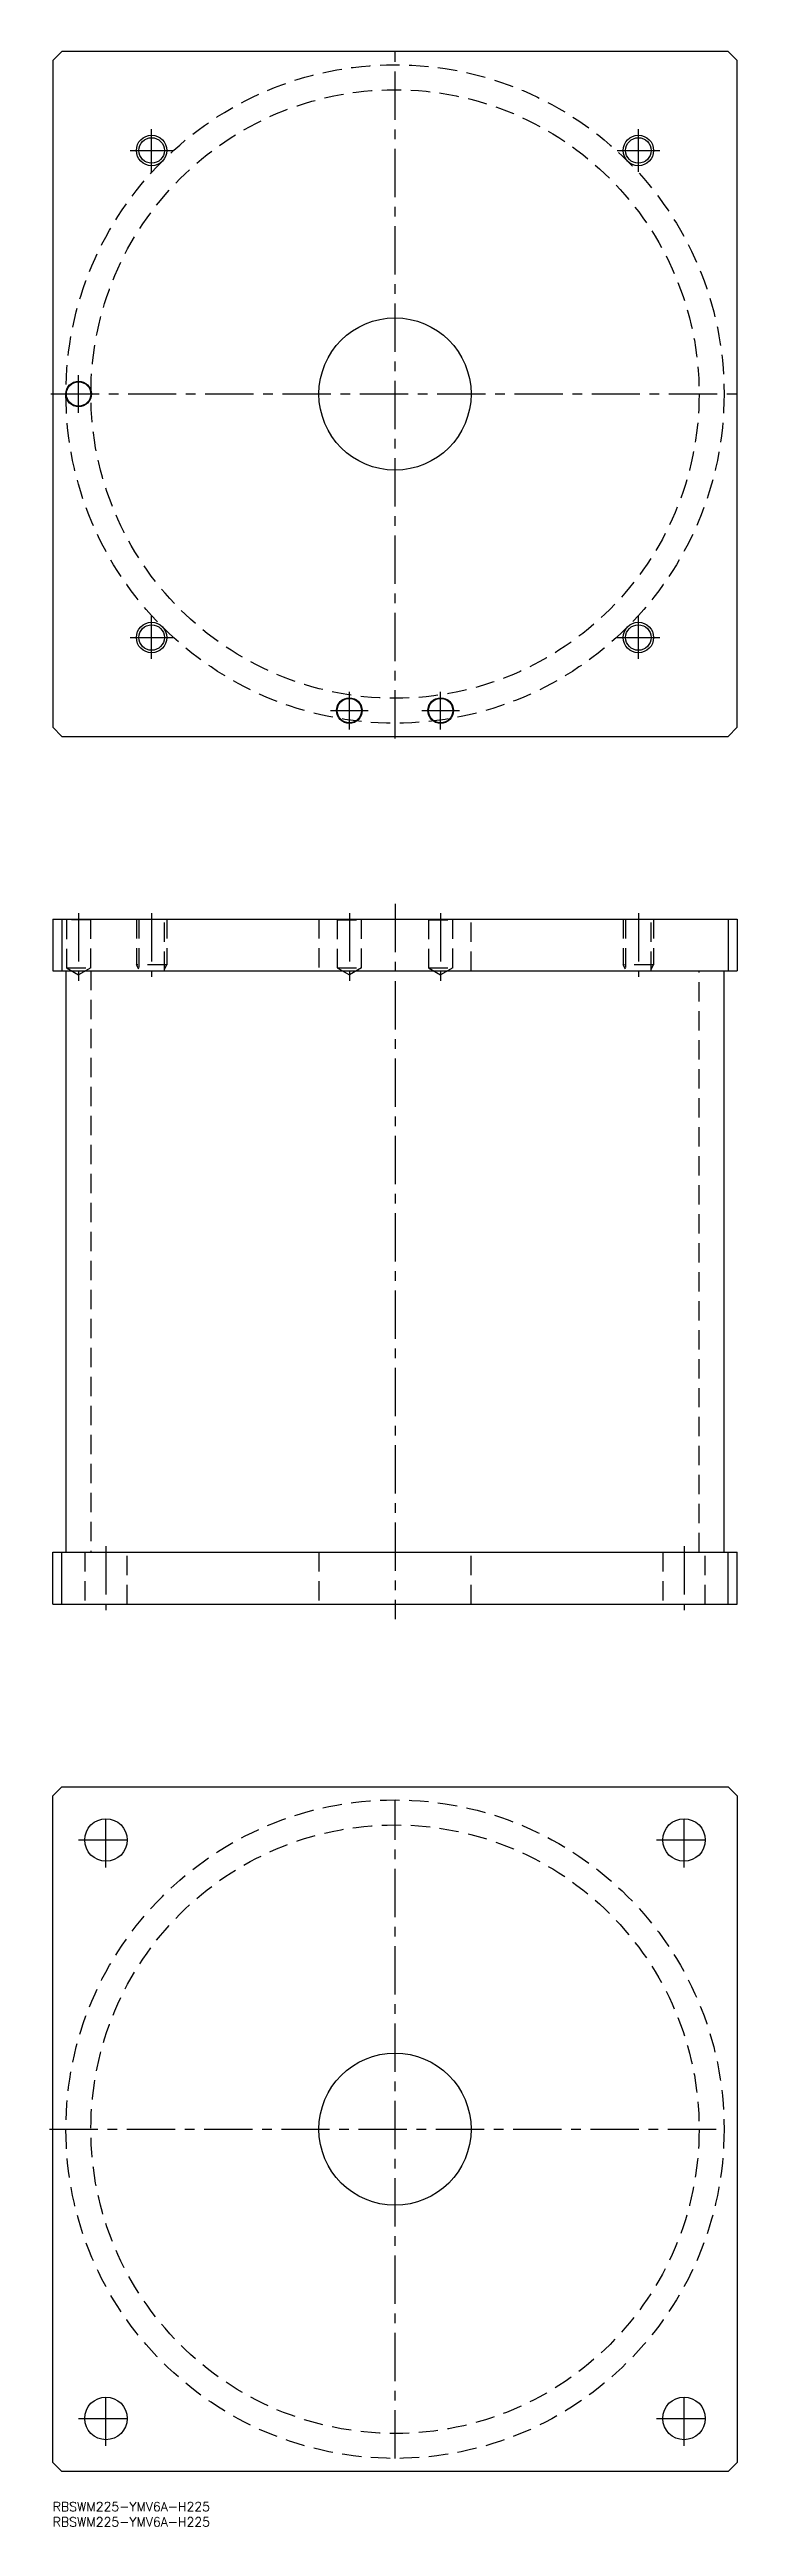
# Model space of a CAD drawing. Extents: x -1 to 226, y -8 to 806.
import ezdxf

# ---------------------------------------------------------------- set-up
doc = ezdxf.new("R2010")
doc.units = 0
doc.header["$LTSCALE"] = 0.5
doc.linetypes.add('CENTER', pattern=[50.8, 31.75, -6.35, 6.35, -6.35])
doc.linetypes.add('DASHED', pattern=[19.05, 12.7, -6.35])
for name, color, linetype in [('MSM_CENTER', 1, 'CENTER'), ('MSM_CONTINUOUS', 7, 'CONTINUOUS'), ('MSM_DASHED', 4, 'DASHED'), ('MSM_NARROW', 5, 'CONTINUOUS'), ('MSM_PART_NUMBER', 7, 'CONTINUOUS')]:
    doc.layers.add(name, color=color, linetype=linetype)
doc.styles.get("Standard").update_dxf_attribs({"font": 'txt.shx', "height": 3, "bigfont": 'bigfont.shx'})

# ---------------------------------------------------------------- blocks, each defined once
blk = doc.blocks.new('*U4')
at = {"layer": 'MSM_PART_NUMBER'}
blk.add_text('RBSWM225-YMV6A-H225', height=3, dxfattribs=at).set_placement((0, -3))
blk = doc.blocks.new('*U5')
at = {"layer": 'MSM_PART_NUMBER'}
blk.add_text('RBSWM225-YMV6A-H225', height=3, dxfattribs=at).set_placement((0, -8))

msp = doc.modelspace()

# ---------------------------------------------------------------- linework, layer by layer
at = {"layer": 'MSM_CENTER'}
for p, q in [((112.5, 579.35), (112.5, 805.65)), ((32.5, 765.5), (32.5, 779.5)), ((192.5, 765.5), (192.5, 779.5)), ((25.5, 772.5), (39.5, 772.5)), ((185.5, 772.5), (199.5, 772.5)), ((-0.65, 692.5), (226.06, 692.5)), ((8.5, 686.3), (8.5, 698.7)), ((32.5, 605.5), (32.5, 619.5)), ((192.5, 605.5), (192.5, 619.5)), ((25.5, 612.5), (39.5, 612.5)), ((185.5, 612.5), (199.5, 612.5)), ((97.5, 582.3), (97.5, 594.7)), ((127.5, 582.3), (127.5, 594.7)), ((91.3, 588.5), (103.7, 588.5)), ((121.3, 588.5), (133.7, 588.5)), ((8.5, 522), (8.5, 499.69)), ((32.5, 522), (32.5, 501)), ((97.5, 522), (97.5, 499.69)), ((112.5, 525), (112.5, 290)), ((127.5, 522), (127.5, 499.69)), ((192.5, 522), (192.5, 501)), ((17.5, 314), (17.5, 293)), ((207.5, 314), (207.5, 293)), ((112.5, 14.35), (112.5, 230.65)), ((17.5, 208.5), (17.5, 226.5)), ((207.5, 208.5), (207.5, 226.5)), ((8.5, 217.5), (26.5, 217.5)), ((198.5, 217.5), (216.5, 217.5)), ((-1.06, 122.5), (220.65, 122.5)), ((17.5, 18.5), (17.5, 36.5)), ((207.5, 18.5), (207.5, 36.5)), ((8.5, 27.5), (26.5, 27.5)), ((198.5, 27.5), (216.5, 27.5))]:
    msp.add_line(p, q, dxfattribs=at)
at = {"layer": 'MSM_CONTINUOUS'}
for p, q in [((3, 805), (0, 802)), ((0, 802), (0, 583)), ((222, 805), (3, 805)), ((225, 802), (222, 805)), ((225, 583), (225, 802)), ((0, 583), (3, 580)), ((3, 580), (222, 580)), ((222, 580), (225, 583)), ((0, 520), (225, 520)), ((0, 520), (0, 503)), ((3, 520), (3, 503)), ((222, 520), (222, 503)), ((225, 520), (225, 503)), ((0, 503), (225, 503)), ((4.35, 503), (4.35, 312)), ((220.65, 312), (220.65, 503)), ((0, 312), (225, 312)), ((0, 295), (0, 312)), ((3, 295), (3, 312)), ((222, 295), (222, 312)), ((225, 295), (225, 312)), ((0, 295), (225, 295)), ((0, 232), (3, 235)), ((0, 13), (0, 232)), ((3, 235), (222, 235)), ((222, 235), (225, 232)), ((225, 232), (225, 13)), ((3, 10), (0, 13)), ((222, 10), (3, 10)), ((225, 13), (222, 10))]:
    msp.add_line(p, q, dxfattribs=at)
for centre, radius in [((32.5, 772.5), 4.19), ((192.5, 772.5), 4.19), ((112.5, 692.5), 25), ((8.5, 692.5), 4.2), ((8.5, 692.5), 4), ((32.5, 612.5), 4.19), ((192.5, 612.5), 4.19), ((97.5, 588.5), 4.2), ((97.5, 588.5), 4), ((127.5, 588.5), 4.2), ((127.5, 588.5), 4), ((17.5, 217.5), 7), ((207.5, 217.5), 7), ((112.5, 122.5), 25), ((17.5, 27.5), 7), ((207.5, 27.5), 7)]:
    msp.add_circle(centre, radius, dxfattribs=at)
at = {"layer": 'MSM_DASHED'}
for p, q in [((4.3, 520), (4.5, 519.8)), ((4.5, 519.8), (4.5, 504)), ((12.5, 519.8), (4.5, 519.8)), ((12.5, 519.8), (12.7, 520)), ((12.5, 504), (12.5, 519.8)), ((27.5, 520), (27.5, 505)), ((28.31, 520), (28.31, 503)), ((36.69, 503), (36.69, 520)), ((37.5, 520), (37.5, 505)), ((87.5, 520), (87.5, 503)), ((93.3, 520), (93.5, 519.8)), ((93.5, 519.8), (93.5, 504)), ((93.5, 519.8), (101.5, 519.8)), ((101.5, 519.8), (101.7, 520)), ((101.5, 504), (101.5, 519.8)), ((123.3, 520), (123.5, 519.8)), ((123.5, 519.8), (123.5, 504)), ((123.5, 519.8), (131.5, 519.8)), ((131.5, 519.8), (131.7, 520)), ((131.5, 504), (131.5, 519.8)), ((137.5, 503), (137.5, 520)), ((187.5, 520), (187.5, 505)), ((188.31, 520), (188.31, 503)), ((196.69, 503), (196.69, 520)), ((197.5, 520), (197.5, 505)), ((37.5, 505), (27.5, 505)), ((28.31, 503.59), (27.5, 505)), ((36.69, 503.59), (37.5, 505)), ((197.5, 505), (187.5, 505)), ((188.31, 503.59), (187.5, 505)), ((196.69, 503.59), (197.5, 505)), ((4.5, 504), (8.5, 501.69)), ((4.5, 504), (12.5, 504)), ((12.5, 504), (8.5, 501.69)), ((12.55, 503), (12.55, 312)), ((93.5, 504), (97.5, 501.69)), ((93.5, 504), (101.5, 504)), ((101.5, 504), (97.5, 501.69)), ((123.5, 504), (127.5, 501.69)), ((123.5, 504), (131.5, 504)), ((131.5, 504), (127.5, 501.69)), ((212.45, 312), (212.45, 503)), ((10.5, 312), (10.5, 295)), ((24.5, 295), (24.5, 312)), ((87.5, 312), (87.5, 295)), ((137.5, 295), (137.5, 312)), ((200.5, 312), (200.5, 295)), ((214.5, 295), (214.5, 312))]:
    msp.add_line(p, q, dxfattribs=at)
for centre, radius in [((112.5, 692.5), 108.15), ((112.5, 692.5), 99.95), ((112.5, 122.5), 108.15), ((112.5, 122.5), 99.95)]:
    msp.add_circle(centre, radius, dxfattribs=at)
at = {"layer": 'MSM_NARROW'}
for centre in [(32.5, 772.5), (192.5, 772.5), (32.5, 612.5), (192.5, 612.5)]:
    msp.add_circle(centre, 5, dxfattribs=at)

# ---------------------------------------------------------------- block references
at = {"layer": 'MSM_CONTINUOUS'}
for name in ['*U4', '*U5']:
    msp.add_blockref(name, (0, 0), dxfattribs=at)

doc.saveas('drawing.dxf')
